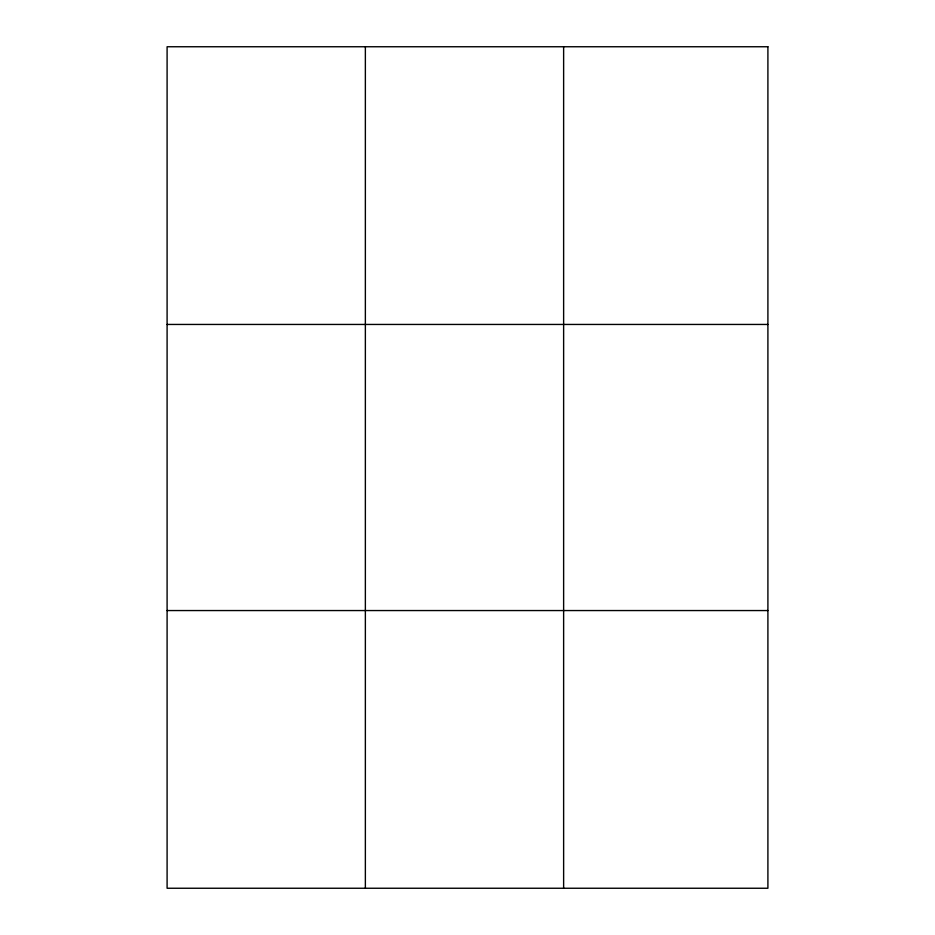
<?xml version="1.0" encoding="UTF-8"?>
<svg xmlns="http://www.w3.org/2000/svg" width="935" height="935" viewBox="0 0 935 935"><rect width="100%" height="100%" fill="white"/><g stroke="black" fill="none" stroke-linecap="round" stroke-linejoin="round"><path stroke-width="1.4" d="M365.363 888.25L365.363 46.75M563.63 888.25L563.63 46.75M167.096 324.445L767.904 324.445M167.096 610.555L767.904 610.555M767.904 46.75L767.904 888.25L167.096 888.25L167.096 46.75L767.904 46.75"/></g></svg>
